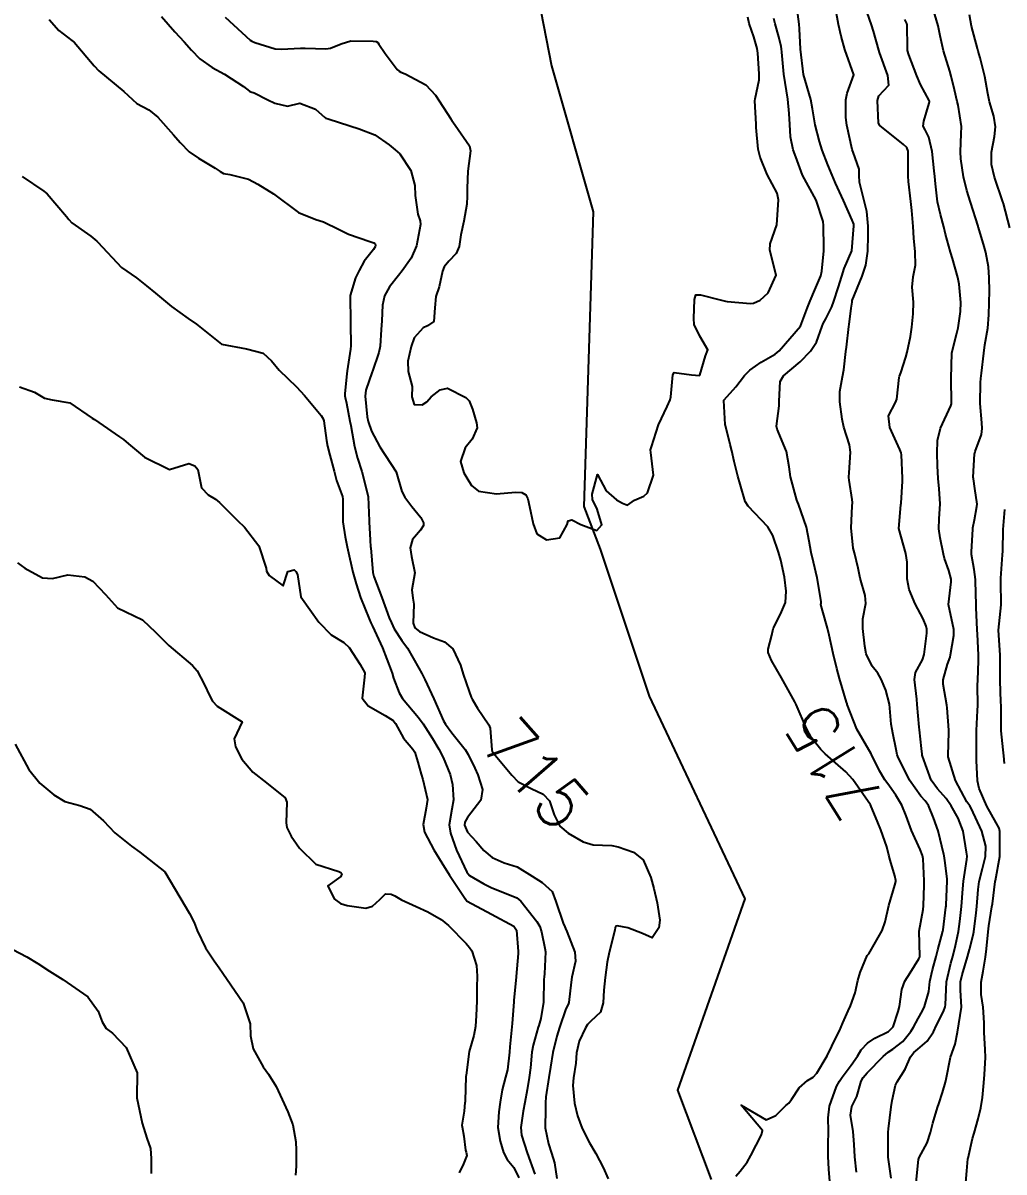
# Model space of a CAD drawing. Header units: metres. Extents: x 298520 to 308411, y 7433745 to 7450750.
# Drawn here: x 298835.7 to 298913.6, y 7450487.6 to 7450578.9 of the extents above; entities that cross this region are included whole.
import ezdxf
from ezdxf.enums import TextEntityAlignment as Align

# ---------------------------------------------------------------- set-up
doc = ezdxf.new("R2010")
doc.units = ezdxf.units.M
doc.header["$LTSCALE"] = 10
for name, color, linetype in [('Cotas', 45, 'Continuous'), ('Curvas de Nivel 1m', 11, 'Continuous'), ('Curvas de Nivel 5m', 15, 'Continuous'), ('Hidrografia', 140, 'Continuous')]:
    doc.layers.add(name, color=color, linetype=linetype)
doc.styles.add('Style-STANDARD', font='STANDARD.shx')

msp = doc.modelspace()

# ---------------------------------------------------------------- linework, layer by layer
at = {"layer": 'Curvas de Nivel 1m', "flags": 128}
for points, elevation in [([(298899.808, 7450486.823), (298899.704, 7450487.799), (298899.656, 7450488.826), (298899.651, 7450489.775), (298899.699, 7450490.825), (298899.673, 7450491.881), (298899.757, 7450492.825), (298900.332, 7450494.39), (298900.556, 7450494.813), (298900.766, 7450495.12), (298901.501, 7450496.078), (298901.981, 7450496.798), (298902.289, 7450497.296), (298902.799, 7450497.832), (298903.369, 7450498.217), (298904.468, 7450498.765), (298904.817, 7450499.132), (298905.238, 7450500.347), (298905.337, 7450500.755), (298905.516, 7450502.083), (298905.753, 7450502.751), (298906.182, 7450503.428), (298906.88, 7450504.531), (298906.935, 7450504.686), (298906.942, 7450504.739), (298906.903, 7450506.74), (298907.2, 7450508.466), (298907.23, 7450508.737), (298907.296, 7450510.39), (298907.295, 7450510.737), (298907.218, 7450512.49), (298907.171, 7450512.738), (298906.98, 7450513.239), (298906.281, 7450514.747), (298905.861, 7450515.905), (298905.517, 7450516.755), (298905.031, 7450517.553), (298904.524, 7450518.254), (298904.169, 7450518.773), (298903.752, 7450519.471), (298903.098, 7450520.79), (298903.089, 7450520.806), (298903.073, 7450520.842), (298901.935, 7450522.802), (298901.179, 7450524.753), (298901.161, 7450524.81), (298901.124, 7450524.933), (298900.553, 7450526.816), (298900.349, 7450527.62), (298900.068, 7450528.821), (298899.752, 7450530.257), (298899.623, 7450530.826), (298899.207, 7450532.236), (298899.087, 7450532.707), (298899.098, 7450532.832), (298899.101, 7450532.945), (298898.798, 7450534.837), (298898.492, 7450536.078), (298898.302, 7450536.844), (298898.163, 7450537.738), (298897.939, 7450538.85), (298897.31, 7450540.681), (298897.234, 7450540.861), (298897.174, 7450541.001), (298896.665, 7450542.867), (298896.552, 7450543.66), (298896.35, 7450544.87), (298895.611, 7450546.648), (298895.562, 7450546.878), (298895.766, 7450548.509), (298895.777, 7450548.876), (298895.861, 7450550.441), (298896.118, 7450550.873), (298897.444, 7450551.996), (298898.258, 7450552.842), (298898.73, 7450553.567), (298899.191, 7450554.833), (298899.268, 7450555.04), (298899.482, 7450555.429), (298899.962, 7450556.359), (298900.118, 7450556.824), (298900.453, 7450557.881), (298900.746, 7450558.818), (298900.929, 7450559.419), (298901.553, 7450560.81), (298901.712, 7450562.808), (298901.702, 7450562.936), (298901.578, 7450563.273), (298900.875, 7450564.817), (298900.238, 7450566.199), (298899.97, 7450566.827), (298899.631, 7450567.672), (298899.189, 7450568.835), (298898.97, 7450569.517), (298898.623, 7450570.84), (298898.416, 7450572.108), (298898.286, 7450572.844), (298897.713, 7450574.85), (298897.461, 7450576.854), (298897.374, 7450578.471), (298897.347, 7450578.856), (298897.173, 7450580.256)], 716), ([(298901.91, 7450487.562), (298901.776, 7450488.799), (298901.732, 7450489.771), (298901.646, 7450490.801), (298901.435, 7450492.1), (298901.557, 7450492.802), (298901.95, 7450493.599), (298902.297, 7450494.795), (298902.451, 7450495.108), (298902.77, 7450495.474), (298904.03, 7450496.771), (298904.436, 7450497.117), (298904.792, 7450497.35), (298905.586, 7450497.968), (298906.24, 7450498.746), (298906.45, 7450499.11), (298906.823, 7450499.793), (298907.167, 7450500.399), (298907.322, 7450500.735), (298907.649, 7450501.928), (298907.753, 7450502.731), (298907.942, 7450503.654), (298908.249, 7450504.726), (298908.375, 7450505.238), (298908.765, 7450506.721), (298908.791, 7450506.835), (298908.918, 7450507.737), (298909.022, 7450508.629), (298909.032, 7450508.719), (298909.037, 7450508.822), (298909.12, 7450510.717), (298909.117, 7450510.88), (298908.967, 7450512.156), (298908.873, 7450512.721), (298908.855, 7450512.841), (298908.401, 7450514.719), (298908.036, 7450515.747), (298907.624, 7450516.731), (298907.38, 7450517.088), (298907.03, 7450517.476), (298906.137, 7450518.749), (298905.197, 7450520.633), (298905.156, 7450520.759), (298905.077, 7450521.178), (298904.811, 7450522.485), (298904.744, 7450522.765), (298904.676, 7450523.19), (298904.529, 7450524.769), (298904.251, 7450525.89), (298903.872, 7450526.779), (298903.599, 7450527.234), (298903.153, 7450527.807), (298902.695, 7450528.795), (298902.579, 7450529.389), (298902.418, 7450530.798), (298902.429, 7450531.569), (298902.646, 7450532.796), (298902.594, 7450533.424), (298902.217, 7450534.795), (298902.044, 7450535.591), (298901.748, 7450536.803), (298901.656, 7450537.193), (298901.494, 7450538.807), (298901.582, 7450540.533), (298901.592, 7450540.806), (298901.572, 7450541.063), (298901.331, 7450542.58), (298901.296, 7450542.81), (298901.295, 7450542.849), (298901.337, 7450543.169), (298901.446, 7450544.809), (298901.362, 7450545.391), (298900.912, 7450546.815), (298900.767, 7450547.438), (298900.579, 7450548.818), (298900.595, 7450549.638), (298900.8, 7450550.816), (298900.897, 7450551.357), (298901.073, 7450552.814), (298901.111, 7450553.159), (298901.309, 7450554.812), (298901.325, 7450554.962), (298901.495, 7450556.256), (298901.565, 7450556.746), (298901.564, 7450556.809), (298901.581, 7450556.886), (298902.373, 7450558.797), (298902.657, 7450559.673), (298902.808, 7450560.791), (298902.831, 7450562.057), (298902.836, 7450562.791), (298902.741, 7450563.949), (298902.53, 7450564.796), (298902.141, 7450566.277), (298902.126, 7450566.802), (298902.135, 7450567.31), (298901.641, 7450568.663), (298901.588, 7450568.811), (298901.563, 7450568.892), (298901.138, 7450570.815), (298901.057, 7450571.432), (298901.067, 7450572.816), (298901.164, 7450573.349), (298901.713, 7450574.81), (298900.996, 7450576.817), (298900.692, 7450577.882), (298900.472, 7450578.823), (298900.189, 7450580.416)], 717), ([(298904.668, 7450487.084), (298904.436, 7450488.764), (298904.42, 7450490.474), (298904.435, 7450490.764), (298904.452, 7450491.029), (298904.666, 7450492.761), (298904.748, 7450493.257), (298905.017, 7450494.5), (298905.142, 7450494.756), (298905.771, 7450495.752), (298906.211, 7450496.746), (298906.457, 7450497.074), (298906.792, 7450497.351), (298907.542, 7450497.992), (298908.021, 7450498.728), (298908.282, 7450499.261), (298908.829, 7450500.341), (298908.968, 7450500.718), (298908.984, 7450500.867), (298909.057, 7450502.717), (298909.408, 7450504.179), (298909.57, 7450504.71), (298909.789, 7450505.604), (298910.006, 7450506.703), (298910.119, 7450507.497), (298910.247, 7450508.7), (298910.353, 7450510.105), (298910.418, 7450510.698), (298910.694, 7450512.418), (298910.702, 7450512.694), (298910.665, 7450513.005), (298910.393, 7450514.696), (298910.003, 7450515.71), (298909.427, 7450516.706), (298909.029, 7450517.274), (298908.356, 7450518.04), (298907.857, 7450518.728), (298907.155, 7450520.655), (298907.138, 7450520.739), (298907.132, 7450520.798), (298907.078, 7450521.251), (298906.908, 7450522.742), (298906.89, 7450522.948), (298906.744, 7450524.744), (298906.698, 7450525.174), (298906.525, 7450526.746), (298906.59, 7450527.304), (298907.159, 7450528.31), (298907.304, 7450528.738), (298907.49, 7450530.433), (298907.496, 7450530.735), (298907.45, 7450530.991), (298907.201, 7450531.569), (298906.575, 7450532.746), (298906.094, 7450533.887), (298905.938, 7450534.753), (298905.941, 7450536.068), (298905.846, 7450536.754), (298905.283, 7450538.76), (298905.445, 7450540.624), (298905.458, 7450540.759), (298905.576, 7450542.512), (298905.577, 7450542.758), (298905.503, 7450544.607), (298905.474, 7450544.759), (298905.357, 7450545.033), (298904.553, 7450546.768), (298904.469, 7450547.692), (298905.018, 7450548.764), (298905.13, 7450549.04), (298905.303, 7450550.761), (298905.333, 7450550.862), (298905.436, 7450551.114), (298905.843, 7450552.362), (298905.936, 7450552.755), (298906.201, 7450554.018), (298906.323, 7450554.752), (298906.424, 7450555.815), (298906.436, 7450556.751), (298906.339, 7450557.927), (298906.42, 7450558.751), (298906.593, 7450559.693), (298906.565, 7450560.75), (298906.481, 7450561.833), (298906.424, 7450562.751), (298906.319, 7450564.019), (298906.226, 7450564.754), (298906.042, 7450566.33), (298906.016, 7450566.756), (298906.015, 7450567.142), (298906.02, 7450568.754), (298905.917, 7450569.028), (298905.648, 7450569.277), (298903.776, 7450570.779), (298903.666, 7450570.979), (298903.578, 7450572.782), (298903.697, 7450573.149), (298904.48, 7450573.997), (298904.404, 7450574.773), (298903.74, 7450576.589), (298903.678, 7450576.781), (298903.261, 7450578.291), (298903.102, 7450578.79), (298902.761, 7450579.783)], 718), ([(298837.759, 7450579.223), (298838.528, 7450578.336), (298839.571, 7450577.543), (298839.673, 7450577.472), (298839.742, 7450577.402), (298841.335, 7450575.524), (298841.717, 7450575.145), (298843.693, 7450573.5), (298844.744, 7450572.545), (298845.679, 7450572.038), (298846.405, 7450571.463), (298847.652, 7450570.038), (298848.166, 7450569.442), (298848.894, 7450568.69), (298849.631, 7450568.179), (298850.961, 7450567.407), (298851.351, 7450567.135), (298851.619, 7450566.983), (298852.121, 7450566.892), (298853.614, 7450566.51), (298854.353, 7450566.111), (298855.603, 7450565.35), (298857.581, 7450563.872), (298858.96, 7450563.316), (298859.571, 7450563.123), (298860.805, 7450562.531), (298861.562, 7450562.139), (298863.259, 7450561.56), (298863.555, 7450561.464), (298863.673, 7450561.377), (298863.708, 7450561.258), (298863.668, 7450561.142), (298863.548, 7450560.925), (298862.805, 7450559.996), (298862.408, 7450559.271), (298862.103, 7450558.688), (298861.695, 7450557.278), (298861.682, 7450557.098), (298861.703, 7450555.278), (298861.708, 7450555.049), (298861.743, 7450553.277), (298861.717, 7450553.011), (298861.449, 7450551.28), (298861.449, 7450551.263), (298861.43, 7450551.082), (298861.247, 7450549.441), (298861.26, 7450549.282), (298861.29, 7450549.17), (298861.397, 7450548.718), (298861.669, 7450547.277), (298861.73, 7450546.926), (298862.023, 7450545.273), (298862.275, 7450544.345), (298862.604, 7450543.267), (298863.062, 7450541.516), (298863.103, 7450541.262), (298863.186, 7450539.369), (298863.191, 7450539.261), (298863.272, 7450537.858), (298863.311, 7450537.26), (298863.316, 7450537.205), (298863.479, 7450535.258), (298863.562, 7450534.933), (298864.192, 7450533.25), (298864.786, 7450531.656), (298864.959, 7450531.242), (298865.188, 7450530.773), (298865.784, 7450529.836), (298866.231, 7450529.224), (298867.15, 7450527.654), (298867.376, 7450527.208), (298867.608, 7450526.736), (298868.321, 7450525.198), (298869.097, 7450523.456), (298869.247, 7450523.188), (298869.769, 7450522.5), (298870.831, 7450521.172), (298871.069, 7450520.79), (298871.602, 7450519.705), (298871.837, 7450519.158), (298872.196, 7450517.992), (298872.065, 7450517.154), (298871.009, 7450515.779), (298870.789, 7450515.388), (298870.771, 7450515.172), (298870.997, 7450514.609), (298871.696, 7450513.865), (298872.3, 7450513.15), (298872.975, 7450512.584), (298873.922, 7450512.177), (298874.964, 7450511.842), (298876.148, 7450511.108), (298876.948, 7450510.607), (298877.737, 7450509.885), (298878.035, 7450509.083), (298878.605, 7450507.377), (298878.734, 7450507.073), (298878.784, 7450506.954), (298878.899, 7450506.702), (298879.547, 7450505.063), (298879.59, 7450504.348), (298879.308, 7450503.066), (298879.252, 7450502.671), (298879.07, 7450501.068), (298879.001, 7450500.898), (298878.828, 7450500.554), (298878.309, 7450499.078), (298878.097, 7450498.376), (298877.797, 7450497.085), (298877.599, 7450495.915), (298877.466, 7450495.089), (298877.22, 7450493.566), (298877.209, 7450493.093), (298877.214, 7450492.615), (298877.169, 7450491.093), (298877.432, 7450489.821), (298877.671, 7450489.085), (298877.911, 7450488.307), (298878.096, 7450487.079)], 716), ([(298851.763, 7450579.4), (298853.745, 7450577.573), (298853.857, 7450577.491), (298854.112, 7450577.374), (298855.736, 7450576.895), (298856.215, 7450576.866), (298857.737, 7450576.947), (298858.119, 7450576.945), (298859.737, 7450576.883), (298860.114, 7450576.928), (298860.98, 7450577.291), (298861.745, 7450577.532), (298863.516, 7450577.492), (298863.745, 7450577.461), (298863.875, 7450577.389), (298863.957, 7450577.257), (298864.464, 7450576.517), (298865.422, 7450575.234), (298865.582, 7450575.102), (298865.711, 7450575.031), (298866.051, 7450574.885), (298867.701, 7450574.019), (298868.47, 7450573.202), (298869.674, 7450571.329), (298869.724, 7450571.24), (298869.759, 7450571.189), (298870.026, 7450570.826), (298871.155, 7450569.167), (298871.235, 7450568.762), (298871.03, 7450567.169), (298870.967, 7450565.805), (298870.985, 7450565.169), (298870.951, 7450564.534), (298870.703, 7450563.173), (298870.482, 7450562.096), (298870.351, 7450561.178), (298870.112, 7450560.614), (298869.535, 7450560.006), (298869.165, 7450559.557), (298869.028, 7450559.195), (298868.751, 7450557.957), (298868.482, 7450557.2), (298868.414, 7450556.281), (298868.326, 7450555.202), (298867.819, 7450554.865), (298867.475, 7450554.702), (298866.781, 7450553.902), (298866.536, 7450553.224), (298866.27, 7450552.056), (298866.305, 7450551.227), (298866.61, 7450550.027), (298866.571, 7450549.222), (298866.771, 7450548.594), (298867.397, 7450548.583), (298867.779, 7450548.826), (298868.122, 7450549.203), (298868.829, 7450549.779), (298869.414, 7450549.901), (298870.869, 7450549.168), (298871.126, 7450548.89), (298871.394, 7450548.226), (298871.729, 7450547.157), (298871.773, 7450546.762), (298871.37, 7450545.86), (298870.813, 7450545.168), (298870.443, 7450544.077), (298870.713, 7450543.169), (298870.94, 7450542.777), (298871.323, 7450542.173), (298871.875, 7450541.718), (298873.317, 7450541.51), (298874.813, 7450541.63), (298875.318, 7450541.609), (298875.635, 7450541.434), (298875.794, 7450541.113), (298875.922, 7450540.492), (298876.224, 7450539.106), (298876.505, 7450538.331), (298877.27, 7450537.844), (298878.34, 7450538.012), (298878.913, 7450539.074), (298879.003, 7450539.357), (298879.289, 7450539.445), (298880.014, 7450539.063), (298881.278, 7450538.594), (298881.669, 7450539.044), (298881.301, 7450540.282), (298880.927, 7450541.054), (298880.902, 7450541.469), (298881.333, 7450543.05), (298882.022, 7450541.741), (298882.855, 7450541.027), (298883.309, 7450540.769), (298883.723, 7450540.599), (298884.271, 7450541.01), (298885.014, 7450541.305), (298885.319, 7450541.578), (298885.794, 7450542.993), (298885.574, 7450544.782), (298885.554, 7450544.997), (298885.616, 7450545.246), (298886.17, 7450546.988), (298886.871, 7450548.451), (298887.119, 7450548.974), (298887.162, 7450549.218), (298887.326, 7450550.972), (298887.435, 7450551.137), (298888.801, 7450550.956), (298889.432, 7450550.913), (298889.456, 7450550.926), (298889.472, 7450550.95), (298889.921, 7450552.473), (298890.106, 7450552.943), (298889.464, 7450554.044), (298889.015, 7450554.955), (298889.001, 7450555.434), (298889.055, 7450556.954), (298889.147, 7450557.313), (298889.507, 7450557.334), (298891.091, 7450556.934), (298891.501, 7450556.821), (298891.635, 7450556.794), (298893.499, 7450556.632), (298893.723, 7450556.675), (298894.257, 7450556.892), (298894.903, 7450557.492), (298895.523, 7450558.88), (298895.04, 7450560.885), (298895.052, 7450561.391), (298895.573, 7450562.88), (298895.719, 7450564.878), (298895.601, 7450565.406), (298894.808, 7450566.888), (298894.25, 7450568.281), (298894.097, 7450568.895), (298893.94, 7450570.626), (298893.931, 7450570.897), (298893.841, 7450572.749), (298893.858, 7450572.898), (298894.183, 7450574.42), (298894.189, 7450574.895), (298894.084, 7450576.55), (298894.034, 7450576.897), (298893.752, 7450577.849), (298893.387, 7450578.904), (298893.268, 7450579.405)], 714), ([(298906.663, 7450486.74), (298906.846, 7450488.583), (298906.901, 7450488.738), (298907.524, 7450489.912), (298907.796, 7450490.729), (298907.974, 7450491.478), (298908.352, 7450492.724), (298908.454, 7450493.015), (298908.755, 7450493.918), (298908.985, 7450494.717), (298909.026, 7450494.977), (298909.377, 7450496.711), (298909.746, 7450497.758), (298909.941, 7450498.703), (298910.162, 7450500.036), (298910.245, 7450500.699), (298910.176, 7450502.03), (298910.18, 7450502.7), (298910.303, 7450503.257), (298910.725, 7450504.692), (298910.889, 7450505.287), (298911.184, 7450506.404), (298911.229, 7450506.687), (298911.41, 7450508.201), (298911.467, 7450508.685), (298911.587, 7450510.044), (298911.668, 7450510.683), (298911.916, 7450511.728), (298912.156, 7450512.678), (298912.184, 7450513.479), (298911.869, 7450514.681), (298911.021, 7450516.513), (298910.913, 7450516.691), (298910.694, 7450517.026), (298909.787, 7450518.703), (298909.199, 7450520.581), (298909.185, 7450520.709), (298909.258, 7450522.542), (298909.259, 7450522.708), (298909.12, 7450524.494), (298909.092, 7450524.71), (298908.804, 7450526.379), (298908.81, 7450526.715), (298909.155, 7450527.955), (298909.346, 7450528.523), (298909.392, 7450528.708), (298909.658, 7450530.233), (298909.638, 7450530.706), (298909.213, 7450532.71), (298909.444, 7450534.504), (298909.431, 7450534.708), (298909.25, 7450535.416), (298908.918, 7450536.374), (298908.825, 7450536.717), (298908.559, 7450538.004), (298908.467, 7450538.722), (298908.491, 7450539.526), (298908.569, 7450540.721), (298908.494, 7450541.892), (298908.415, 7450542.724), (298908.356, 7450543.738), (298908.312, 7450544.726), (298908.342, 7450545.752), (298908.583, 7450546.722), (298909.401, 7450548.504), (298909.464, 7450548.647), (298909.47, 7450548.709), (298909.433, 7450550.71), (298909.479, 7450552.683), (298909.478, 7450552.71), (298909.884, 7450554.29), (298909.981, 7450554.705), (298910.19, 7450556.005), (298910.207, 7450556.703), (298910.061, 7450558.161), (298909.964, 7450558.706), (298909.545, 7450560.203), (298909.387, 7450560.712), (298908.989, 7450562.141), (298908.849, 7450562.721), (298908.58, 7450563.722), (298908.345, 7450564.729), (298908.185, 7450566.161), (298908.13, 7450566.732), (298908.085, 7450567.191), (298907.917, 7450568.727), (298907.654, 7450569.849), (298907.368, 7450570.443), (298907.214, 7450570.737), (298907.274, 7450571.131), (298907.691, 7450572.573), (298907.714, 7450572.708), (298907.712, 7450572.73), (298907.693, 7450572.767), (298907.002, 7450574.037), (298906.703, 7450574.745), (298906.082, 7450576.41), (298905.979, 7450576.756), (298905.959, 7450576.97), (298905.935, 7450578.757), (298905.907, 7450578.9), (298905.768, 7450579.219)], 719), ([(298914.103, 7450562.655), (298913.592, 7450564.583), (298913.572, 7450564.64), (298913.567, 7450564.66), (298913.547, 7450564.708), (298912.879, 7450566.671), (298912.646, 7450567.688), (298912.632, 7450568.675), (298912.886, 7450569.902), (298912.972, 7450570.67), (298912.818, 7450571.53), (298912.49, 7450572.678), (298912.353, 7450573.333), (298912.118, 7450574.684), (298911.735, 7450576.18), (298911.581, 7450576.692), (298911.518, 7450576.919), (298911.044, 7450578.697), (298910.881, 7450579.59)], 721), ([(298835.614, 7450566.729), (298837.356, 7450565.572), (298837.6, 7450565.357), (298839.153, 7450563.546), (298839.335, 7450563.308), (298839.568, 7450563.055), (298841.089, 7450561.993), (298841.554, 7450561.603), (298841.639, 7450561.519), (298843.523, 7450559.5), (298844.709, 7450558.676), (298845.509, 7450558.039), (298846.218, 7450557.463), (298847.492, 7450556.392), (298848.819, 7450555.437), (298849.476, 7450554.99), (298851.453, 7450553.4), (298853.449, 7450553.019), (298854.763, 7450552.677), (298855.44, 7450552.087), (298856.044, 7450551.344), (298857.413, 7450550.017), (298858.044, 7450549.324), (298859.387, 7450547.735), (298859.546, 7450547.47), (298859.589, 7450547.307), (298859.802, 7450545.738), (298859.883, 7450545.302), (298860.074, 7450544.577), (298860.4, 7450543.294), (298860.586, 7450542.552), (298861.076, 7450541.284), (298861.106, 7450541.078), (298861.094, 7450539.283), (298861.275, 7450538.097), (298861.449, 7450537.278), (298861.496, 7450537.042), (298861.905, 7450535.273), (298862.163, 7450534.337), (298862.514, 7450533.267), (298863.196, 7450531.557), (298863.329, 7450531.259), (298863.456, 7450530.991), (298864.246, 7450529.249), (298864.94, 7450527.448), (298865.009, 7450527.241), (298865.139, 7450526.84), (298865.565, 7450525.672), (298865.829, 7450525.229), (298867.101, 7450523.72), (298867.486, 7450523.206), (298868.23, 7450522.05), (298868.73, 7450521.193), (298869.066, 7450520.545), (298869.637, 7450519.184), (298869.826, 7450518.397), (298869.906, 7450517.181), (298869.774, 7450516.424), (298869.558, 7450515.184), (298869.653, 7450514.527), (298870.133, 7450513.179), (298870.957, 7450511.411), (298871.17, 7450511.167), (298872.299, 7450510.502), (298872.943, 7450510.177), (298874.487, 7450509.575), (298874.935, 7450509.372), (298875.245, 7450509.117), (298876.513, 7450507.5), (298876.757, 7450507.101), (298876.899, 7450506.675), (298877.164, 7450505.374), (298877.203, 7450505.095), (298877.12, 7450503.35), (298877.085, 7450503.097), (298877.071, 7450502.886), (298877.038, 7450501.097), (298876.82, 7450499.796), (298876.673, 7450499.243), (298876.632, 7450499.102), (298876.231, 7450497.666), (298876.127, 7450497.107), (298876.002, 7450495.877), (298875.917, 7450495.108), (298875.752, 7450494.111), (298875.561, 7450493.112), (298875.427, 7450492.419), (298875.24, 7450491.115), (298875.307, 7450490.514), (298875.745, 7450489.109), (298876.362, 7450487.418)], 717), ([(298835.417, 7450550.021), (298836.589, 7450549.578), (298837.406, 7450549.12), (298837.995, 7450548.973), (298839.401, 7450548.741), (298841.188, 7450547.523), (298841.303, 7450547.442), (298841.382, 7450547.401), (298841.711, 7450547.185), (298843.368, 7450546.028), (298843.685, 7450545.814), (298844.083, 7450545.489), (298845.347, 7450544.425), (298847.333, 7450543.45), (298848.855, 7450543.92), (298849.338, 7450543.741), (298849.592, 7450543.426), (298849.883, 7450541.986), (298850.388, 7450541.414), (298850.99, 7450541.085), (298851.307, 7450540.824), (298852.732, 7450539.386), (298853.285, 7450538.86), (298854.429, 7450537.368), (298855.007, 7450535.6), (298855.032, 7450535.362), (298855.238, 7450535.016), (298856.368, 7450534.201), (298856.741, 7450535.338), (298857.244, 7450535.456), (298857.366, 7450535.329), (298857.487, 7450535.08), (298857.77, 7450533.324), (298859.193, 7450531.31), (298860.185, 7450530.297), (298861.177, 7450529.692), (298861.61, 7450529.276), (298862.484, 7450527.936), (298862.837, 7450527.265), (298862.815, 7450526.94), (298862.636, 7450525.267), (298863.114, 7450524.66), (298864.473, 7450523.876), (298865.096, 7450523.476), (298865.29, 7450523.237), (298865.923, 7450522.069), (298866.654, 7450521.216), (298866.827, 7450520.97), (298867.063, 7450520.182), (298867.323, 7450519.207), (298867.455, 7450518.798), (298867.822, 7450517.202), (298867.714, 7450516.505), (298867.484, 7450515.205), (298867.6, 7450514.6), (298868.342, 7450513.196), (298868.968, 7450512.179), (298869.565, 7450511.184), (298870.841, 7450509.264), (298870.907, 7450509.17), (298870.933, 7450509.146), (298870.987, 7450509.115), (298872.917, 7450508.075), (298874.684, 7450507.122), (298874.9, 7450506.818), (298875.043, 7450505.118), (298875.042, 7450504.958), (298874.885, 7450503.12), (298874.884, 7450503.098), (298874.858, 7450502.82), (298874.7, 7450501.257), (298874.689, 7450501.121), (298874.56, 7450499.379), (298874.541, 7450499.123), (298874.377, 7450497.537), (298874.338, 7450497.124), (298874.179, 7450495.715), (298874.037, 7450495.127), (298873.761, 7450494.122), (298873.613, 7450493.131), (298873.495, 7450492.369), (298873.411, 7450491.133), (298873.59, 7450490.025), (298873.861, 7450489.132), (298874.145, 7450488.586), (298874.681, 7450487.947), (298875.093, 7450487.116)], 718), ([(298913.666, 7450520.059), (298913.623, 7450520.662), (298913.574, 7450521.159), (298913.411, 7450522.665), (298913.403, 7450524.381), (298913.405, 7450524.666), (298913.393, 7450524.934), (298913.342, 7450526.667), (298913.341, 7450526.863), (298913.328, 7450528.668), (298913.193, 7450530.67), (298913.407, 7450532.667), (298913.372, 7450534.537), (298913.37, 7450534.668), (298913.384, 7450534.808), (298913.52, 7450536.666), (298913.535, 7450536.935), (298913.579, 7450538.666), (298913.713, 7450540.257)], 721), ([(298835.247, 7450536.007), (298835.828, 7450535.584), (298837.235, 7450534.822), (298838.02, 7450534.777), (298839.238, 7450535.062), (298840.606, 7450534.899), (298841.233, 7450534.557), (298842.243, 7450533.51), (298843.207, 7450532.45), (298845.193, 7450531.48), (298846.216, 7450530.497), (298847.174, 7450529.552), (298847.288, 7450529.449), (298849.149, 7450527.867), (298849.539, 7450527.424), (298850.08, 7450526.364), (298850.532, 7450525.409), (298850.736, 7450525.023), (298851.115, 7450524.613), (298853.103, 7450523.38), (298852.456, 7450522.013), (298852.573, 7450521.385), (298853.063, 7450520.405), (298853.949, 7450519.371), (298855.04, 7450518.522), (298856.513, 7450517.338), (298856.662, 7450516.978), (298856.588, 7450515.336), (298856.647, 7450514.983), (298856.992, 7450514.274), (298857.659, 7450513.323), (298858.964, 7450512.065), (298860.777, 7450511.471), (298860.954, 7450511.384), (298861.024, 7450511.289), (298860.951, 7450511.075), (298859.907, 7450510.336), (298860.417, 7450509.295), (298860.927, 7450508.922), (298861.443, 7450508.764), (298862.922, 7450508.555), (298863.468, 7450508.711), (298864.051, 7450509.249), (298864.478, 7450509.705), (298864.937, 7450509.685), (298865.232, 7450509.532), (298865.754, 7450509.232), (298866.925, 7450508.694), (298867.863, 7450508.262), (298868.91, 7450507.66), (298869.491, 7450507.184), (298870.889, 7450505.74), (298871.165, 7450505.445), (298871.35, 7450505.163), (298871.723, 7450504.009), (298871.778, 7450503.156), (298871.758, 7450502.247), (298871.741, 7450501.156), (298871.686, 7450500.021), (298871.642, 7450499.158), (298871.512, 7450498.449), (298871.134, 7450497.165), (298870.888, 7450495.292), (298870.879, 7450495.168), (298870.812, 7450493.238), (298870.809, 7450493.169), (298870.803, 7450493.108), (298870.732, 7450492.42), (298870.567, 7450491.32), (298870.579, 7450491.171), (298870.706, 7450490.432), (298870.851, 7450489.324), (298870.893, 7450489.168), (298870.949, 7450488.909), (298870.684, 7450488.231), (298870.333, 7450487.517)], 719), ([(298834.88, 7450505.275), (298835.983, 7450504.692), (298836.869, 7450504.154), (298837.784, 7450503.561), (298838.853, 7450502.887), (298840.833, 7450501.52), (298841.669, 7450500.365), (298841.97, 7450499.513), (298842.297, 7450498.996), (298842.804, 7450498.62), (298843.883, 7450497.489), (298844.763, 7450495.48), (298844.743, 7450493.48), (298845.168, 7450491.473), (298845.517, 7450490.284), (298845.813, 7450489.463), (298845.878, 7450488.655), (298845.859, 7450487.462)], 721)]:
    msp.add_lwpolyline(points, dxfattribs=dict(at, elevation=elevation))
at = {"layer": 'Curvas de Nivel 5m', "flags": 128}
for points, elevation in [([(298910.598, 7450486.757), (298910.678, 7450487.687), (298910.762, 7450488.619), (298910.774, 7450488.689), (298911.142, 7450490.252), (298911.255, 7450490.685), (298911.59, 7450491.815), (298911.789, 7450492.679), (298911.915, 7450493.509), (298912.044, 7450494.677), (298912.098, 7450495.348), (298912.161, 7450496.676), (298912.142, 7450497.328), (298912.066, 7450498.677), (298912.059, 7450499.439), (298911.982, 7450500.679), (298911.82, 7450501.703), (298911.809, 7450502.68), (298911.981, 7450503.564), (298912.169, 7450504.677), (298912.246, 7450505.32), (298912.37, 7450506.675), (298912.424, 7450507.161), (298912.678, 7450508.673), (298912.712, 7450508.895), (298912.929, 7450510.67), (298912.932, 7450510.691), (298912.954, 7450510.755), (298913.298, 7450512.665), (298913.309, 7450514.355), (298913.295, 7450514.666), (298913.251, 7450514.912), (298913.01, 7450515.353), (298912.266, 7450516.678), (298911.652, 7450518.068), (298911.517, 7450518.685), (298911.459, 7450520.294), (298911.448, 7450520.686), (298911.447, 7450522.329), (298911.451, 7450522.686), (298911.527, 7450524.276), (298911.546, 7450524.686), (298911.54, 7450526.285), (298911.546, 7450526.686), (298911.614, 7450528.229), (298911.621, 7450528.685), (298911.533, 7450530.341), (298911.508, 7450530.687), (298911.422, 7450532.477), (298911.416, 7450532.688), (298911.376, 7450534.554), (298911.364, 7450534.689), (298911.251, 7450535.477), (298911.065, 7450536.692), (298911.052, 7450536.905), (298911.148, 7450538.691), (298911.166, 7450538.81), (298911.294, 7450539.445), (298911.489, 7450540.509), (298911.49, 7450540.688), (298911.325, 7450541.921), (298911.199, 7450542.691), (298911.19, 7450542.836), (298911.294, 7450544.691), (298911.304, 7450544.74), (298911.356, 7450544.873), (298911.846, 7450546.215), (298911.907, 7450546.685), (298911.861, 7450547.156), (298911.737, 7450548.685), (298911.767, 7450550.346), (298911.793, 7450550.685), (298911.842, 7450551.089), (298912.027, 7450552.681), (298912.117, 7450553.337), (298912.342, 7450554.677), (298912.435, 7450555.729), (298912.456, 7450556.676), (298912.473, 7450557.636), (298912.468, 7450558.676), (298912.398, 7450559.544), (298912.185, 7450560.68), (298912.055, 7450561.179), (298911.6, 7450562.69), (298911.594, 7450562.71), (298911.574, 7450562.771), (298910.969, 7450564.696), (298910.688, 7450565.618), (298910.413, 7450566.702), (298910.197, 7450568.144), (298910.172, 7450568.705), (298910.242, 7450570.119), (298910.255, 7450570.704), (298909.994, 7450572.401), (298909.925, 7450572.708), (298909.702, 7450573.63), (298909.437, 7450574.713), (298909.32, 7450575.112), (298908.825, 7450576.719), (298908.553, 7450577.924), (298908.391, 7450578.724), (298907.826, 7450580.686)], 720), ([(298846.694, 7450579.461), (298847.751, 7450578.242), (298848.133, 7450577.83), (298848.487, 7450577.439), (298849.078, 7450576.772), (298849.73, 7450576.1), (298850.731, 7450575.41), (298851.708, 7450574.869), (298853.203, 7450573.88), (298853.694, 7450573.528), (298853.79, 7450573.475), (298854.049, 7450573.375), (298855.154, 7450572.824), (298855.685, 7450572.553), (298856.704, 7450572.318), (298857.685, 7450572.575), (298858.924, 7450572.074), (298859.674, 7450571.414), (298859.738, 7450571.374), (298859.929, 7450571.306), (298861.665, 7450570.752), (298862.403, 7450570.532), (298863.655, 7450570.041), (298864.781, 7450569.243), (298865.261, 7450568.858), (298865.636, 7450568.527), (298866.506, 7450567.221), (298866.822, 7450566.007), (298866.857, 7450565.217), (298867.057, 7450563.739), (298867.25, 7450563.213), (298867.28, 7450562.924), (298866.952, 7450561.219), (298866.528, 7450560.235), (298865.826, 7450559.235), (298865.519, 7450558.857), (298864.807, 7450557.95), (298864.406, 7450557.251), (298864.253, 7450556.495), (298864.192, 7450555.253), (298864.157, 7450554.569), (298864.073, 7450553.254), (298863.965, 7450552.738), (298863.459, 7450551.26), (298863.45, 7450551.242), (298863.432, 7450551.198), (298862.924, 7450549.751), (298862.874, 7450549.265), (298863.031, 7450547.619), (298863.103, 7450547.263), (298863.375, 7450546.496), (298864.043, 7450545.253), (298865.333, 7450543.24), (298865.78, 7450541.695), (298866.02, 7450541.229), (298866.579, 7450540.494), (298867.297, 7450539.629), (298867.509, 7450539.208), (298867.521, 7450538.976), (298867.284, 7450538.626), (298866.629, 7450537.863), (298866.448, 7450537.222), (298866.568, 7450536.532), (298866.814, 7450535.216), (298866.578, 7450533.864), (298866.668, 7450533.218), (298866.731, 7450532.74), (298866.695, 7450531.217), (298866.827, 7450530.853), (298867.186, 7450530.56), (298868.316, 7450530.064), (298869.178, 7450529.733), (298869.852, 7450529.183), (298870.443, 7450527.887), (298870.664, 7450527.175), (298871.129, 7450525.798), (298871.302, 7450525.345), (298871.387, 7450525.166), (298871.813, 7450524.459), (298872.711, 7450523.146), (298872.807, 7450522.861), (298872.95, 7450521.142), (298872.977, 7450521.047), (298873.07, 7450520.89), (298874.527, 7450519.125), (298875.045, 7450518.615), (298876.061, 7450518.087), (298877.031, 7450517.615), (298877.52, 7450517.093), (298877.9, 7450515.975), (298878.353, 7450515.08), (298878.995, 7450514.535), (298880.2, 7450513.843), (298880.981, 7450513.604), (298882.464, 7450513.544), (298882.979, 7450513.446), (298884.204, 7450513.008), (298884.967, 7450512.394), (298885.586, 7450510.994), (298885.807, 7450510.129), (298886.089, 7450508.988), (298886.295, 7450507.603), (298886.217, 7450506.987), (298885.686, 7450506.201), (298884.898, 7450506.547), (298883.756, 7450507.011), (298882.905, 7450507.16), (298882.799, 7450507.127), (298882.736, 7450507.023), (298882.703, 7450506.825), (298882.257, 7450505.029), (298882.113, 7450504.269), (298881.944, 7450503.039), (298881.833, 7450502.055), (298881.794, 7450501.04), (298881.584, 7450500.284), (298880.818, 7450499.575), (298880.553, 7450499.315), (298880.389, 7450499.054), (298879.875, 7450497.981), (298879.658, 7450497.061), (298879.604, 7450496.232), (298879.425, 7450495.063), (298879.366, 7450494.455), (298879.497, 7450493.062), (298879.736, 7450492.052), (298880.124, 7450491.056), (298880.702, 7450489.916), (298881.214, 7450489.045), (298881.776, 7450487.939), (298882.192, 7450487.035)], 715), ([(298892.315, 7450487.267), (298892.674, 7450487.656), (298893.22, 7450488.367), (298893.52, 7450488.898), (298894.358, 7450490.534), (298894.446, 7450490.884), (298892.743, 7450492.91), (298894.726, 7450491.728), (298895.516, 7450492.087), (298896.31, 7450492.864), (298896.55, 7450493.057), (298896.748, 7450493.356), (298897.346, 7450494.265), (298898.031, 7450494.847), (298898.484, 7450495.124), (298898.769, 7450495.448), (298899.585, 7450496.828), (298900.335, 7450498.346), (298900.553, 7450498.814), (298900.819, 7450499.442), (298901.241, 7450500.393), (298901.43, 7450500.804), (298901.806, 7450501.838), (298902.029, 7450502.798), (298902.207, 7450503.452), (298902.77, 7450504.791), (298902.822, 7450504.853), (298902.884, 7450504.939), (298903.949, 7450506.774), (298904.203, 7450507.481), (298904.483, 7450508.767), (298904.949, 7450510.392), (298905.034, 7450510.677), (298905.037, 7450510.759), (298904.957, 7450511.124), (298904.582, 7450512.379), (298904.494, 7450512.767), (298904.322, 7450513.431), (298903.835, 7450514.778), (298903.607, 7450515.379), (298903.023, 7450516.79), (298901.627, 7450518.804), (298901.059, 7450519.401), (298899.436, 7450520.826), (298899.076, 7450521.182), (298898.343, 7450522.099), (298897.931, 7450522.847), (298897.122, 7450524.766), (298897.075, 7450524.86), (298897.006, 7450524.979), (298895.956, 7450526.872), (298895.157, 7450528.253), (298894.901, 7450528.883), (298894.899, 7450529.15), (298895.184, 7450530.276), (298895.299, 7450530.772), (298895.34, 7450530.879), (298895.968, 7450532.109), (298896.262, 7450532.87), (298896.321, 7450533.775), (298896.185, 7450534.871), (298895.908, 7450536.222), (298895.72, 7450536.875), (298895.276, 7450538.185), (298894.863, 7450538.884), (298893.307, 7450540.522), (298893.061, 7450540.904), (298892.682, 7450542.265), (298892.499, 7450542.913), (298892.192, 7450544.075), (298892.001, 7450544.92), (298891.877, 7450545.431), (298891.496, 7450546.928), (298891.482, 7450547.027), (298891.398, 7450548.438), (298891.378, 7450548.93), (298891.386, 7450548.947), (298891.403, 7450548.965), (298892.335, 7450550.001), (298893.02, 7450550.906), (298893.437, 7450551.343), (298894.353, 7450551.981), (298895.45, 7450552.609), (298895.783, 7450552.875), (298897.473, 7450554.825), (298898.02, 7450556.319), (298898.228, 7450556.843), (298898.617, 7450557.733), (298899.078, 7450558.834), (298899.167, 7450559.195), (298899.317, 7450560.832), (298899.323, 7450561.065), (298899.292, 7450562.833), (298899.254, 7450563.155), (298898.697, 7450564.839), (298897.623, 7450566.85), (298897.089, 7450568.309), (298896.886, 7450568.861), (298896.668, 7450569.879), (298896.607, 7450570.866), (298896.569, 7450571.754), (298896.47, 7450572.868), (298896.361, 7450573.531), (298896.153, 7450574.873), (298895.986, 7450576.63), (298895.968, 7450576.877), (298895.939, 7450577.072), (298895.753, 7450577.838), (298895.464, 7450578.883), (298895.357, 7450579.294)], 715), ([(298835.073, 7450521.59), (298836.154, 7450519.579), (298837.037, 7450518.503), (298838.149, 7450517.559), (298839.018, 7450517.051), (298840.215, 7450516.732), (298841.012, 7450516.436), (298842.086, 7450515.509), (298842.993, 7450514.543), (298844.315, 7450513.487), (298844.976, 7450513.015), (298846.953, 7450511.45), (298848.153, 7450509.438), (298848.914, 7450508.145), (298849.275, 7450507.426), (298849.536, 7450506.784), (298850.187, 7450505.417), (298850.873, 7450504.369), (298851.282, 7450503.819), (298851.56, 7450503.4), (298852.835, 7450501.53), (298852.948, 7450501.379), (298853.179, 7450501.027), (298853.746, 7450499.371), (298853.761, 7450498.412), (298853.984, 7450497.368), (298854.772, 7450495.935), (298855.201, 7450495.353), (298855.803, 7450494.393), (298856.27, 7450493.345), (298856.728, 7450492.357), (298857.115, 7450491.334), (298857.357, 7450489.988), (298857.385, 7450489.33), (298857.398, 7450488.047), (298857.346, 7450487.33)], 720)]:
    msp.add_lwpolyline(points, dxfattribs=dict(at, elevation=elevation))
at = {"layer": 'Hidrografia'}
msp.add_lwpolyline([(298874.273, 7450593.073), (298877.674, 7450575.53), (298880.993, 7450563.925), (298880.259, 7450540.49), (298881.556, 7450537.101), (298885.438, 7450525.405), (298893.039, 7450509.298), (298887.679, 7450494.09), (298890.361, 7450486.999)], dxfattribs=at)

# ---------------------------------------------------------------- texts
at = {"layer": 'Cotas', "style": 'Style-STANDARD'}
for rotation, p in [(121.94276, (298900.13, 7450520.176, 715)), (310.97141, (298876.458, 7450519.248, 715))]:
    msp.add_text('715', height=4, rotation=rotation, dxfattribs=at).set_placement(p, align=Align.MIDDLE_CENTER)

doc.saveas('drawing.dxf')
